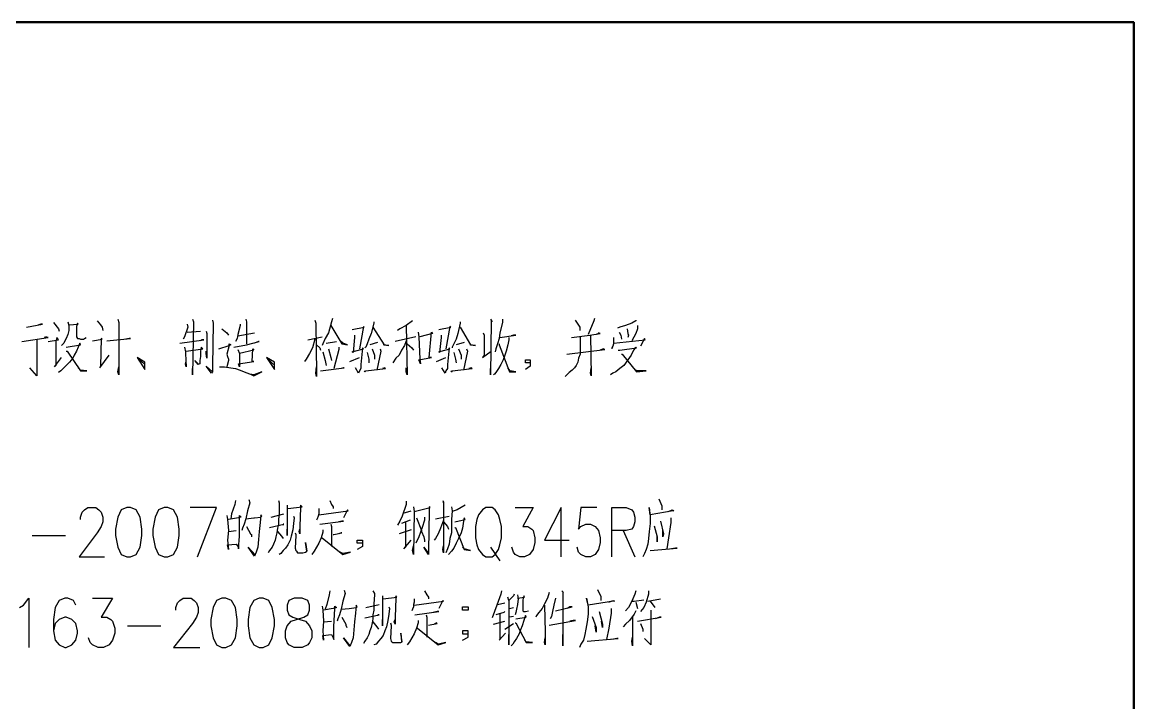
# Model space of a CAD drawing. Header units: millimetres. Extents: x -830 to 4759, y -3917 to 4295.
# Drawn here: x 3847 to 4759, y 3737 to 4295 of the extents above; entities that cross this region are included whole.
import ezdxf

# ---------------------------------------------------------------- set-up
doc = ezdxf.new("R2010")
doc.units = ezdxf.units.MM
doc.layers.add('1', color=7, linetype='Continuous')

msp = doc.modelspace()

# ---------------------------------------------------------------- linework, layer by layer
at = {"layer": '1', "color": 0, "lineweight": 50}
msp.add_lwpolyline([(-829.97, -3912.18), (-829.97, 4295.37), (4758.8, 4295.37), (4758.8, -3912.18), (-829.97, -3912.18)], dxfattribs=at)
at = {"layer": '1', "color": 0, "lineweight": 25}
for points in [[(3872.63, 4049.07), (3876.54, 4043.85), (3877.19, 4041.9)], [(3884.36, 4049.72), (3885.01, 4046.46), (3885.01, 4042.55), (3884.36, 4039.29), (3883.05, 4036.04), (3881.75, 4034.08), (3881.1, 4032.13), (3879.14, 4030.17)], [(3908.47, 4050.37), (3911.07, 4047.11), (3912.37, 4045.16), (3913.03, 4042.55)], [(3925.41, 4051.67), (3926.06, 4049.07), (3926.06, 4006.06), (3925.41, 4008.67), (3926.06, 4012.58)], [(3986.66, 4051.67), (3987.31, 4049.72), (3986.66, 4006.06), (3986.66, 4008.67), (3986.66, 4011.27)], [(4002.95, 4051.02), (4003.6, 4048.42), (4002.95, 4013.23), (4002.95, 4011.27), (4002.95, 4009.32), (4002.95, 4008.67), (4002.3, 4007.37), (3997.73, 4013.23), (4002.95, 4008.67)], [(4030.31, 4051.67), (4030.97, 4049.72), (4030.97, 4038.64), (4030.97, 4031.47)], [(4087, 4051.02), (4087.66, 4048.42), (4087.66, 4047.11), (4088.31, 4008.02), (4088.31, 4004.76), (4087.66, 4007.37), (4088.31, 4012.58)], [(4101.34, 4052.33), (4100.69, 4049.72), (4098.08, 4040.6), (4095.47, 4036.04), (4093.52, 4031.47), (4092.87, 4030.17)], [(4135.22, 4049.72), (4135.22, 4048.42), (4133.27, 4039.95), (4131.31, 4035.38), (4130.01, 4031.47), (4128.71, 4028.87), (4128.05, 4028.22)], [(4167.15, 4050.37), (4161.94, 4046.46), (4156.72, 4043.85), (4154.77, 4042.55)], [(4206.25, 4049.72), (4206.25, 4048.42), (4204.29, 4039.95), (4202.99, 4035.38), (4201.03, 4031.47), (4199.73, 4028.87), (4199.73, 4028.22)], [(4231.01, 4051.67), (4232.31, 4049.72), (4231.66, 4050.37), (4231.01, 4006.06), (4231.01, 4008.67), (4231.01, 4011.27)], [(4240.78, 4051.67), (4240.78, 4049.07), (4238.83, 4040.6), (4238.17, 4036.04), (4236.87, 4031.47), (4235.57, 4027.56), (4234.92, 4024.96)], [(4304.64, 4042.55), (4304.64, 4045.16), (4300.73, 4051.02)], [(4316.37, 4052.33), (4315.72, 4050.37), (4311.15, 4039.29)], [(4350.25, 4051.02), (4350.25, 4050.37), (4346.99, 4048.42), (4341.78, 4046.46), (4337.22, 4045.16), (4335.26, 4044.51)], [(3850.47, 4045.16), (3863.5, 4047.76), (3862.2, 4047.76), (3860.25, 4047.11)], [(3885.01, 4047.11), (3892.83, 4047.76), (3892.18, 4048.42), (3891.52, 4045.81), (3891.52, 4043.2), (3891.52, 4041.25), (3891.52, 4038.64), (3891.52, 4037.34), (3892.18, 4036.04), (3893.48, 4036.04), (3894.78, 4035.38), (3897.39, 4035.38), (3898.04, 4036.04), (3899.34, 4036.69)], [(3982.1, 4047.76), (3982.75, 4045.16), (3980.14, 4037.34), (3978.84, 4035.38)], [(3982.1, 4041.25), (3993.17, 4041.9)], [(3997.73, 4041.9), (3998.39, 4039.95), (3998.39, 4019.75), (3997.73, 4023.66), (3997.73, 4025.61)], [(4010.77, 4043.85), (4014.68, 4040.6), (4015.98, 4038.64)], [(4025.75, 4047.76), (4025.75, 4046.46), (4023.8, 4039.29), (4023.15, 4036.04), (4021.84, 4033.43)], [(4023.8, 4037.99), (4037.48, 4040.6)], [(4100.04, 4046.46), (4109.16, 4031.47), (4113.72, 4030.82), (4109.81, 4032.13), (4107.85, 4034.08)], [(4117.63, 4043.2), (4127.4, 4045.16), (4126.75, 4045.81), (4123.49, 4027.56)], [(4134.57, 4045.16), (4143.69, 4030.82), (4147.6, 4030.17), (4143.04, 4030.82)], [(4161.94, 4046.46), (4162.59, 4006.06), (4161.94, 4008.67), (4161.94, 4011.93)], [(4171.71, 4041.25), (4172.36, 4037.34), (4173.01, 4019.09), (4173.67, 4015.18), (4172.36, 4018.44), (4182.79, 4020.4), (4180.83, 4020.4), (4182.79, 4041.25), (4183.44, 4039.95), (4173.01, 4037.34)], [(4188.65, 4043.2), (4198.43, 4045.16), (4197.78, 4045.81), (4194.52, 4027.56)], [(4206.25, 4045.16), (4214.72, 4030.82), (4218.63, 4030.17), (4214.07, 4030.82)], [(4225.14, 4040.6), (4225.79, 4038.64), (4225.79, 4022.35), (4224.49, 4020.4), (4231.66, 4025.61)], [(4297.47, 4036.69), (4312.46, 4038.64), (4320.93, 4039.95), (4319.62, 4040.6), (4319.62, 4039.95), (4317.67, 4039.29)], [(4336.57, 4041.25), (4337.87, 4038.64), (4338.52, 4035.38)], [(4343.08, 4043.85), (4343.73, 4039.95), (4344.39, 4038.64), (4343.73, 4036.69)], [(4351.55, 4046.46), (4351.55, 4043.85), (4350.25, 4039.95), (4346.99, 4034.08)], [(3846.56, 4033.43), (3868.07, 4036.69), (3866.11, 4036.69), (3866.76, 4037.34), (3864.81, 4036.69)], [(3858.94, 4034.73), (3858.94, 4020.4), (3858.94, 4007.37), (3858.94, 4005.41), (3853.08, 4011.93)], [(3868.07, 4033.43), (3876.54, 4034.73), (3875.23, 4036.69), (3874.58, 4033.43), (3874.58, 4013.88), (3873.28, 4012.58), (3879.14, 4020.4)], [(3883.05, 4028.87), (3894.78, 4030.82), (3894.13, 4032.13), (3892.83, 4028.87), (3891.52, 4025.61), (3889.57, 4022.35), (3888.27, 4019.75), (3885.66, 4016.49), (3883.05, 4013.88), (3880.45, 4011.27), (3878.49, 4009.32), (3876.54, 4008.02)], [(3904.56, 4034.08), (3912.37, 4035.38), (3911.72, 4036.04), (3911.07, 4013.23), (3910.42, 4011.93), (3918.24, 4022.35)], [(3916.28, 4034.08), (3935.83, 4036.04), (3934.53, 4036.04), (3931.92, 4035.38)], [(3976.23, 4032.13), (3995.78, 4034.73), (3994.48, 4034.73), (3993.17, 4034.08)], [(4008.16, 4027.56), (4016.63, 4030.17), (4016.63, 4031.47), (4017.93, 4030.82), (4016.63, 4030.17), (4014.68, 4023), (4015.33, 4021.05), (4015.98, 4019.09), (4015.98, 4017.79), (4014.68, 4012.58)], [(4020.54, 4028.87), (4030.97, 4030.82), (4041.39, 4033.43), (4040.74, 4033.43), (4037.48, 4032.13)], [(4087, 4035.38), (4085.05, 4028.22), (4082.44, 4023.66), (4079.84, 4019.09), (4078.53, 4017.14)], [(4081.14, 4034.73), (4092.87, 4037.34)], [(4088.31, 4030.82), (4090.91, 4028.22), (4091.56, 4026.26)], [(4096.13, 4032.13), (4104.6, 4033.43)], [(4119.58, 4038.64), (4119.58, 4037.99), (4119.58, 4036.69), (4118.28, 4024.31), (4117.63, 4024.96), (4119.58, 4025.61), (4126.75, 4027.56), (4126.1, 4028.22), (4124.8, 4014.53), (4124.8, 4011.27), (4123.49, 4009.32), (4122.84, 4007.37), (4120.24, 4011.93)], [(4138.48, 4032.78), (4131.96, 4030.82)], [(4161.94, 4034.08), (4160.63, 4030.17), (4158.03, 4026.26), (4156.07, 4022.35), (4153.47, 4019.75), (4150.86, 4015.84)], [(4169.76, 4037.34), (4152.82, 4033.43)], [(4162.59, 4031.47), (4166.5, 4028.22), (4167.8, 4026.26)], [(4190.61, 4038.64), (4190.61, 4037.99), (4190.61, 4036.69), (4189.3, 4024.31), (4188.65, 4024.96), (4190.61, 4025.61), (4197.78, 4027.56), (4197.12, 4028.22), (4195.82, 4014.53), (4195.82, 4011.27), (4194.52, 4009.32), (4193.87, 4007.37), (4191.26, 4011.93)], [(4209.5, 4032.78), (4202.99, 4030.82)], [(4245.99, 4036.69), (4245.99, 4034.73), (4245.34, 4030.82), (4244.04, 4025.61), (4242.74, 4022.35), (4241.43, 4018.44), (4239.48, 4014.53), (4237.52, 4011.27), (4235.57, 4008.02), (4234.27, 4006.71), (4233.61, 4006.06)], [(4238.17, 4031.47), (4238.17, 4030.82), (4246.65, 4008.67), (4251.86, 4008.67), (4247.3, 4009.32), (4245.34, 4011.93)], [(4238.83, 4036.69), (4251.86, 4038.64), (4249.9, 4038.64), (4247.95, 4037.99)], [(4304.64, 4037.34), (4304.64, 4034.08), (4304.64, 4027.56), (4304.64, 4023), (4303.33, 4019.75), (4302.68, 4016.49), (4301.38, 4013.88), (4300.08, 4011.93), (4298.12, 4009.97), (4295.52, 4008.02), (4294.21, 4006.71), (4292.26, 4004.76)], [(4313.11, 4038.64), (4313.76, 4005.41), (4313.11, 4007.37), (4313.76, 4011.93)], [(4332.01, 4036.69), (4332.01, 4033.43), (4332.01, 4031.47), (4331.35, 4029.52), (4330.7, 4028.22), (4330.7, 4027.56)], [(4332.01, 4032.13), (4358.07, 4034.73), (4357.42, 4036.04), (4354.16, 4029.52)], [(3883.05, 4025.61), (3883.7, 4025.61), (3894.78, 4009.32), (3899.99, 4009.32), (3894.78, 4009.97), (3892.83, 4011.93)], [(3980.14, 4028.87), (3980.79, 4024.96), (3980.79, 4023.66), (3981.44, 4012.58), (3980.79, 4015.18), (3981.44, 4017.14)], [(3981.44, 4025.61), (3995.13, 4027.56), (3993.82, 4028.87), (3993.17, 4025.61), (3993.17, 4021.05), (3992.52, 4017.79), (3992.52, 4015.18), (3991.22, 4014.53), (3988.61, 4017.79), (3991.87, 4014.53)], [(4023.8, 4026.91), (4025.1, 4023.66), (4025.1, 4015.84), (4025.1, 4012.58), (4024.45, 4015.18), (4036.83, 4017.14), (4035.53, 4017.14), (4036.18, 4027.56), (4036.83, 4026.26), (4025.1, 4023.66)], [(4093.52, 4024.96), (4095.47, 4017.79), (4096.13, 4013.88)], [(4098.08, 4027.56), (4100.04, 4020.4), (4100.69, 4017.79)], [(4106.55, 4028.87), (4106.55, 4026.91), (4102.64, 4011.27)], [(4130.01, 4024.31), (4131.31, 4019.09), (4131.31, 4015.84)], [(4133.92, 4027.56), (4135.87, 4022.35), (4135.87, 4019.09)], [(4140.43, 4027.56), (4141.09, 4025.61), (4137.83, 4009.97)], [(4201.03, 4024.31), (4202.34, 4019.09), (4202.99, 4015.84)], [(4204.94, 4027.56), (4206.9, 4022.35), (4206.9, 4019.09)], [(4211.46, 4027.56), (4212.11, 4025.61), (4208.85, 4009.97)], [(4293.56, 4023), (4324.84, 4026.91), (4323.53, 4027.56), (4320.93, 4026.26)], [(4335.91, 4026.26), (4337.22, 4026.26), (4350.9, 4028.22), (4350.25, 4028.87), (4348.3, 4026.26), (4346.34, 4022.35), (4343.73, 4018.44), (4340.48, 4013.88), (4337.22, 4011.27), (4333.96, 4008.67), (4331.35, 4007.37), (4329.4, 4006.06)], [(4338.52, 4023), (4339.17, 4023), (4350.9, 4008.67), (4358.72, 4009.32), (4351.55, 4009.32), (4350.25, 4009.97)], [(3947.56, 4014.53), (3941.05, 4020.4), (3947.56, 4010.62), (3947.56, 4016.49), (3941.05, 4020.4)], [(4008.81, 4012.58), (4010.77, 4012.58), (4012.72, 4012.58), (4017.93, 4011.93), (4021.84, 4011.27), (4025.75, 4009.97), (4030.31, 4008.02), (4034.22, 4006.71), (4036.83, 4005.41), (4043.35, 4008.67), (4036.83, 4006.06), (4033.57, 4006.71)], [(4053.12, 4014.53), (4047.26, 4020.4), (4053.77, 4010.62), (4053.77, 4016.49), (4047.26, 4020.4)], [(4115.67, 4017.14), (4123.49, 4020.4)], [(4186.7, 4017.14), (4194.52, 4020.4)], [(4263.59, 4015.84), (4259.68, 4015.84), (4259.68, 4018.44), (4263.59, 4018.44), (4263.59, 4013.23), (4259.68, 4010.62)], [(4091.56, 4009.32), (4111.11, 4011.93), (4110.46, 4011.93), (4108.51, 4011.27)], [(4127.4, 4009.32), (4128.05, 4008.67), (4128.71, 4009.32), (4145, 4011.27), (4144.34, 4011.93), (4142.39, 4011.27)], [(4198.43, 4009.32), (4199.73, 4008.67), (4199.73, 4009.32), (4216.02, 4011.27), (4215.37, 4011.93), (4213.41, 4011.27)], [(4021.84, 3903.11), (4021.19, 3899.85), (4018.59, 3892.03), (4017.93, 3888.12)], [(4032.92, 3903.76), (4033.57, 3901.15), (4031.62, 3894.64), (4030.31, 3888.12), (4029.01, 3883.56), (4027.71, 3880.3), (4027.06, 3878.35)], [(4057.03, 3903.11), (4057.68, 3901.15), (4057.68, 3899.85), (4057.68, 3892.68), (4057.03, 3887.47), (4057.03, 3883.56), (4056.38, 3880.3), (4055.73, 3876.39), (4055.08, 3873.14), (4054.42, 3870.53), (4053.12, 3867.27), (4051.82, 3864.66), (4049.86, 3862.06), (4048.56, 3860.1)], [(4099.38, 3903.11), (4100.69, 3899.85), (4101.99, 3897.9), (4101.99, 3896.59)], [(4191.91, 3903.11), (4192.56, 3901.15), (4192.56, 3901.81), (4192.56, 3860.1), (4191.91, 3862.71), (4192.56, 3865.97)], [(4369.15, 3904.41), (4371.75, 3898.55), (4371.75, 3895.29)], [(3894.78, 3887.47), (3894.78, 3889.43), (3896.08, 3893.34), (3898.04, 3895.29), (3900.65, 3897.24), (3907.16, 3897.24), (3909.77, 3895.29), (3911.72, 3893.34), (3913.03, 3889.43), (3913.03, 3885.52), (3911.72, 3881.61), (3908.47, 3876.39), (3893.48, 3856.85), (3914.33, 3856.85)], [(3932.57, 3897.24), (3928.01, 3895.29), (3925.41, 3889.43), (3923.45, 3879.65), (3923.45, 3874.44), (3925.41, 3864.66), (3928.01, 3858.8), (3932.57, 3856.85), (3935.83, 3856.85), (3940.39, 3858.8), (3943.65, 3864.66), (3944.95, 3874.44), (3944.95, 3879.65), (3943.65, 3889.43), (3940.39, 3895.29), (3935.83, 3897.24), (3932.57, 3897.24)], [(3963.2, 3897.24), (3958.64, 3895.29), (3956.03, 3889.43), (3954.08, 3879.65), (3954.08, 3874.44), (3956.03, 3864.66), (3958.64, 3858.8), (3963.2, 3856.85), (3966.46, 3856.85), (3971.02, 3858.8), (3974.28, 3864.66), (3975.58, 3874.44), (3975.58, 3879.65), (3974.28, 3889.43), (3971.02, 3895.29), (3966.46, 3897.24), (3963.2, 3897.24)], [(3990.57, 3856.85), (4006.21, 3897.24), (3984.7, 3897.24)], [(4064.2, 3899.2), (4064.2, 3896.59), (4064.2, 3878.35), (4064.2, 3874.44), (4064.2, 3875.74), (4064.2, 3879.65)], [(4064.85, 3896.59), (4076.58, 3897.9), (4075.27, 3899.2), (4075.27, 3897.24), (4074.62, 3881.61), (4074.62, 3875.74), (4073.97, 3877.7), (4074.62, 3879.65)], [(4090.26, 3896.59), (4090.26, 3893.99), (4090.26, 3892.03), (4089.61, 3890.08), (4088.96, 3888.12), (4088.31, 3886.82)], [(4090.26, 3891.38), (4114.37, 3894.64), (4113.72, 3895.29), (4110.46, 3888.77)], [(4161.94, 3902.46), (4161.94, 3899.85), (4158.68, 3890.08), (4156.72, 3886.17), (4154.77, 3882.91)], [(4159.33, 3892.68), (4165.85, 3894.64)], [(4167.8, 3897.9), (4168.45, 3893.99), (4167.8, 3858.8), (4167.15, 3862.06), (4167.8, 3865.97)], [(4168.45, 3893.99), (4181.49, 3897.24), (4180.83, 3897.9), (4180.83, 3894.64), (4180.18, 3862.06), (4180.18, 3860.1), (4180.18, 3858.8), (4176.27, 3864.66), (4180.18, 3859.45)], [(4199.08, 3897.9), (4199.73, 3894.64), (4199.08, 3887.47), (4199.08, 3881.61), (4199.08, 3876.39), (4197.78, 3871.83), (4197.12, 3867.27), (4195.82, 3863.36), (4194.52, 3860.1)], [(4210.16, 3899.2), (4203.64, 3895.29), (4199.73, 3893.99)], [(4227.1, 3897.24), (4224.49, 3895.29), (4221.23, 3891.38), (4219.93, 3887.47), (4218.63, 3881.61), (4218.63, 3872.48), (4219.93, 3866.62), (4221.23, 3862.71), (4224.49, 3858.8), (4227.1, 3856.85), (4232.31, 3856.85), (4234.92, 3858.8), (4237.52, 3862.71), (4238.83, 3866.62), (4240.13, 3872.48), (4240.13, 3881.61), (4238.83, 3887.47), (4237.52, 3891.38), (4234.92, 3895.29), (4232.31, 3897.24), (4227.1, 3897.24)], [(4251.21, 3897.24), (4266.19, 3897.24), (4257.72, 3881.61), (4261.63, 3881.61), (4264.89, 3879.65), (4266.19, 3878.35), (4267.5, 3872.48), (4267.5, 3868.57), (4266.19, 3862.71), (4262.94, 3858.8), (4259.03, 3856.85), (4255.12, 3856.85), (4251.21, 3858.8), (4249.9, 3860.76), (4248.6, 3864.66)], [(4289, 3856.85), (4289, 3897.24), (4275.32, 3870.53), (4295.52, 3870.53)], [(4318.32, 3897.24), (4305.29, 3897.24), (4303.33, 3879.65), (4305.29, 3881.61), (4309.2, 3883.56), (4313.11, 3883.56), (4317.02, 3881.61), (4319.62, 3878.35), (4320.93, 3872.48), (4320.93, 3868.57), (4319.62, 3862.71), (4317.02, 3858.8), (4313.11, 3856.85), (4309.2, 3856.85), (4305.29, 3858.8), (4303.33, 3860.76), (4302.03, 3864.66)], [(4330.7, 3856.85), (4330.7, 3897.24), (4342.43, 3897.24), (4346.99, 3895.29), (4348.3, 3893.34), (4349.6, 3889.43), (4349.6, 3885.52), (4348.3, 3881.61), (4346.99, 3879.65), (4342.43, 3878.35), (4330.7, 3878.35)], [(4376.97, 3893.99), (4380.22, 3895.29), (4381.53, 3894.64), (4380.88, 3894.64), (4361.98, 3891.38), (4361.33, 3897.24), (4361.98, 3890.08), (4361.98, 3884.21), (4361.33, 3877.7), (4360.68, 3871.83), (4360.02, 3867.27), (4358.72, 3862.71), (4357.42, 3859.45), (4356.11, 3856.85)], [(4014.68, 3890.73), (4015.33, 3887.47), (4015.98, 3878.35), (4015.33, 3870.53), (4015.98, 3862.71), (4015.33, 3866.62), (4022.5, 3867.27), (4024.45, 3864.66), (4024.45, 3863.36), (4025.1, 3873.79), (4025.1, 3888.77), (4025.1, 3890.73), (4026.4, 3889.43), (4024.45, 3888.77), (4015.98, 3887.47)], [(4030.31, 3888.12), (4036.83, 3888.77), (4037.48, 3888.77), (4042.69, 3889.43), (4043.35, 3890.08), (4042.69, 3891.38), (4042.04, 3884.86), (4041.39, 3877.7), (4040.74, 3871.18), (4040.09, 3864.66), (4038.79, 3860.76), (4037.48, 3857.5), (4032.27, 3864.66), (4038.13, 3858.15)], [(4051.17, 3889.43), (4061.59, 3892.03)], [(4069.41, 3890.08), (4070.06, 3888.77), (4069.41, 3884.21), (4068.76, 3879), (4067.46, 3873.79), (4066.8, 3870.53), (4064.85, 3866.62), (4062.89, 3864.01), (4060.94, 3862.06), (4058.98, 3859.45), (4057.68, 3858.8)], [(4090.91, 3883.56), (4110.46, 3886.17), (4109.16, 3886.17), (4106.55, 3885.52)], [(4165.2, 3886.82), (4158.03, 3884.21)], [(4161.29, 3885.52), (4161.29, 3864.66), (4159.98, 3863.36), (4165.85, 3870.53)], [(4176.92, 3889.43), (4176.92, 3886.82), (4174.97, 3880.95), (4172.36, 3873.14), (4169.76, 3867.92)], [(4170.41, 3888.77), (4174.32, 3878.35), (4174.32, 3877.7), (4176.27, 3873.14), (4176.92, 3870.53), (4176.92, 3869.23)], [(4192.56, 3886.82), (4189.96, 3880.3), (4188, 3875.74), (4186.05, 3871.83), (4184.74, 3870.53)], [(4186.05, 3888.12), (4197.12, 3890.08)], [(4192.56, 3885.52), (4195.82, 3881.61), (4196.47, 3879.65)], [(4201.69, 3885.52), (4210.16, 3887.47), (4209.5, 3888.77), (4208.85, 3886.17), (4208.2, 3880.3), (4206.9, 3876.39), (4204.94, 3871.83), (4202.99, 3867.92), (4201.03, 3864.01), (4199.08, 3861.41), (4196.47, 3858.8)], [(4370.45, 3886.17), (4373.06, 3875.74), (4372.4, 3873.14), (4372.4, 3878.35)], [(4378.92, 3888.77), (4378.92, 3884.86), (4376.97, 3872.48), (4375.66, 3863.36)], [(4015.98, 3877.7), (4022.5, 3878.35)], [(4030.97, 3881.61), (4034.22, 3875.74), (4034.88, 3875.09), (4034.88, 3873.14)], [(4049.86, 3880.95), (4061.59, 3883.56), (4060.94, 3883.56), (4060.94, 3882.91)], [(4056.38, 3877.7), (4059.64, 3873.79), (4060.94, 3871.83)], [(4070.71, 3876.39), (4071.37, 3875.09), (4071.37, 3874.44), (4070.71, 3864.01), (4071.37, 3862.06), (4072.02, 3861.41), (4072.67, 3860.1), (4073.97, 3860.1), (4077.23, 3860.1), (4079.18, 3860.76), (4080.49, 3861.41), (4079.18, 3868.57), (4080.49, 3861.41)], [(4093.52, 3879), (4093.52, 3877.05), (4092.22, 3872.48), (4090.26, 3867.92), (4088.31, 3864.66), (4086.35, 3861.41), (4084.4, 3858.8)], [(4100.04, 3883.56), (4100.69, 3881.61), (4100.69, 3865.32)], [(4101.99, 3875.09), (4102.64, 3875.09), (4109.16, 3876.39), (4108.51, 3876.39), (4106.55, 3875.74)], [(4165.85, 3879), (4156.07, 3875.74)], [(4201.69, 3880.95), (4202.34, 3880.95), (4209.5, 3862.71), (4214.72, 3862.06), (4209.5, 3863.36), (4208.2, 3864.66)], [(4339.82, 3878.35), (4349.6, 3856.85)], [(4365.24, 3882.26), (4367.84, 3873.14), (4367.84, 3869.23), (4367.84, 3874.44)], [(3855.03, 3874.44), (3882.4, 3874.44)], [(4092.87, 3872.48), (4109.81, 3858.8), (4116.33, 3860.76), (4109.81, 3859.45), (4107.85, 3860.76)], [(4126.1, 3867.92), (4121.54, 3867.92), (4121.54, 3870.53), (4126.1, 3870.53), (4126.1, 3865.32), (4121.54, 3862.71)], [(4231.01, 3864.66), (4238.83, 3853.59)], [(4361.98, 3862.06), (4384.13, 3864.01), (4382.83, 3864.01), (4379.57, 3863.36)], [(4318.97, 3830.13), (4321.58, 3824.27), (4321.58, 3821.01)], [(3844.61, 3815.14), (3847.87, 3817.1), (3852.43, 3822.96), (3852.43, 3782.56)], [(3890.87, 3817.1), (3888.92, 3821.01), (3884.36, 3822.96), (3881.75, 3822.96), (3877.19, 3821.01), (3873.93, 3815.14), (3872.63, 3805.37), (3872.63, 3796.25), (3873.93, 3788.43), (3877.19, 3784.52), (3881.75, 3782.56), (3883.05, 3782.56), (3887.61, 3784.52), (3890.87, 3788.43), (3892.18, 3794.29), (3892.18, 3796.25), (3890.87, 3802.11), (3887.61, 3805.37), (3883.05, 3807.32), (3881.75, 3807.32), (3877.19, 3805.37), (3873.93, 3802.11), (3872.63, 3796.25)], [(3904.56, 3822.96), (3920.85, 3822.96), (3911.72, 3807.32), (3916.28, 3807.32), (3919.54, 3805.37), (3920.85, 3804.07), (3922.8, 3798.2), (3922.8, 3794.29), (3920.85, 3788.43), (3918.24, 3784.52), (3913.68, 3782.56), (3909.12, 3782.56), (3904.56, 3784.52), (3902.6, 3786.47), (3901.3, 3790.38)], [(3972.97, 3813.19), (3972.97, 3815.14), (3974.28, 3819.05), (3976.23, 3821.01), (3978.84, 3822.96), (3985.35, 3822.96), (3987.96, 3821.01), (3989.92, 3819.05), (3991.22, 3815.14), (3991.22, 3811.23), (3989.92, 3807.32), (3986.66, 3802.11), (3971.02, 3782.56), (3992.52, 3782.56)], [(4010.77, 3822.96), (4006.21, 3821.01), (4003.6, 3815.14), (4001.64, 3805.37), (4001.64, 3800.16), (4003.6, 3790.38), (4006.21, 3784.52), (4010.77, 3782.56), (4014.02, 3782.56), (4018.59, 3784.52), (4021.84, 3790.38), (4023.15, 3800.16), (4023.15, 3805.37), (4021.84, 3815.14), (4018.59, 3821.01), (4014.02, 3822.96), (4010.77, 3822.96)], [(4041.39, 3822.96), (4036.83, 3821.01), (4033.57, 3815.14), (4032.27, 3805.37), (4032.27, 3800.16), (4033.57, 3790.38), (4036.83, 3784.52), (4041.39, 3782.56), (4044.65, 3782.56), (4049.21, 3784.52), (4051.82, 3790.38), (4053.77, 3800.16), (4053.77, 3805.37), (4051.82, 3815.14), (4049.21, 3821.01), (4044.65, 3822.96), (4041.39, 3822.96)], [(4070.06, 3822.96), (4065.5, 3821.01), (4064.2, 3817.1), (4064.2, 3813.19), (4065.5, 3809.28), (4068.76, 3807.32), (4074.62, 3805.37), (4079.18, 3804.07), (4082.44, 3800.16), (4084.4, 3796.25), (4084.4, 3790.38), (4082.44, 3786.47), (4081.14, 3784.52), (4076.58, 3782.56), (4070.06, 3782.56), (4065.5, 3784.52), (4064.2, 3786.47), (4062.89, 3790.38), (4062.89, 3796.25), (4064.2, 3800.16), (4067.46, 3804.07), (4072.02, 3805.37), (4077.88, 3807.32), (4081.14, 3809.28), (4082.44, 3813.19), (4082.44, 3817.1), (4081.14, 3821.01), (4076.58, 3822.96), (4070.06, 3822.96)], [(4099.38, 3828.83), (4098.73, 3825.57), (4096.78, 3817.75), (4095.47, 3813.84)], [(4111.11, 3829.48), (4111.76, 3826.87), (4109.81, 3820.36), (4108.51, 3813.84), (4107.2, 3809.28), (4105.9, 3806.02), (4105.25, 3804.07)], [(4134.57, 3828.83), (4135.87, 3826.87), (4135.87, 3825.57), (4135.22, 3818.4), (4135.22, 3813.19), (4134.57, 3809.28), (4134.57, 3806.02), (4133.92, 3802.76), (4133.27, 3798.85), (4131.96, 3796.25), (4131.31, 3792.99), (4130.01, 3790.38), (4128.05, 3787.78), (4126.75, 3785.82)], [(4142.39, 3824.92), (4142.39, 3822.31), (4142.39, 3804.07), (4142.39, 3800.16), (4142.39, 3801.46), (4142.39, 3805.37)], [(4143.04, 3822.31), (4154.12, 3823.61), (4153.47, 3824.92), (4153.47, 3822.96), (4152.82, 3807.32), (4152.82, 3801.46), (4152.16, 3803.41), (4152.82, 3805.37)], [(4168.45, 3822.31), (4168.45, 3819.7), (4167.8, 3817.75), (4167.8, 3815.79), (4167.15, 3813.84), (4166.5, 3812.54)], [(4168.45, 3817.1), (4192.56, 3820.36), (4191.91, 3821.01), (4188.65, 3814.49)], [(4176.92, 3828.83), (4178.88, 3825.57), (4180.18, 3823.61), (4180.18, 3822.31)], [(4240.13, 3828.83), (4239.48, 3826.22), (4236.22, 3817.1), (4234.27, 3811.89), (4232.31, 3806.67)], [(4250.56, 3826.22), (4249.9, 3824.92), (4245.99, 3821.01), (4245.34, 3823.61)], [(4245.99, 3821.01), (4245.99, 3784.52), (4245.99, 3788.43), (4245.99, 3792.99)], [(4253.16, 3825.57), (4253.81, 3822.31), (4253.16, 3817.75), (4252.51, 3813.84), (4251.86, 3811.23), (4251.21, 3809.28)], [(4253.16, 3822.96), (4259.03, 3823.61), (4258.37, 3824.92), (4257.72, 3821.66), (4257.72, 3814.49), (4257.72, 3812.54), (4258.37, 3811.89), (4259.68, 3811.89), (4262.28, 3812.54)], [(4279.23, 3827.52), (4277.92, 3822.96), (4275.32, 3818.4), (4273.36, 3814.49), (4270.75, 3811.23), (4268.8, 3808.63), (4268.15, 3807.32)], [(4284.44, 3822.96), (4283.14, 3817.1), (4281.83, 3811.89), (4281.18, 3807.98), (4279.88, 3806.02)], [(4289.65, 3828.83), (4290.95, 3827.52), (4290.3, 3828.18), (4290.3, 3783.87), (4290.3, 3787.12), (4290.3, 3792.99)], [(4328.1, 3819.7), (4331.35, 3821.01), (4332.66, 3820.36), (4332.01, 3820.36), (4311.15, 3817.1), (4309.85, 3822.96), (4311.15, 3815.79), (4311.15, 3809.93), (4310.5, 3803.41), (4309.2, 3797.55), (4308.55, 3792.99), (4307.24, 3788.43), (4305.29, 3785.17), (4303.99, 3782.56)], [(4350.25, 3828.83), (4349.6, 3826.22), (4346.99, 3820.36), (4344.39, 3815.14), (4341.78, 3812.54)], [(4347.64, 3820.36), (4348.95, 3820.36), (4356.77, 3821.66)], [(4360.68, 3828.83), (4360.68, 3826.22), (4358.72, 3819.7), (4356.77, 3815.14), (4354.16, 3811.89)], [(4360.02, 3820.36), (4370.45, 3822.31)], [(4092.87, 3816.45), (4093.52, 3813.19), (4094.17, 3804.07), (4093.52, 3796.25), (4094.17, 3788.43), (4093.52, 3792.34), (4100.69, 3792.99), (4101.99, 3790.38), (4102.64, 3789.08), (4102.64, 3799.5), (4103.29, 3814.49), (4103.29, 3816.45), (4104.6, 3815.14), (4101.99, 3814.49), (4094.17, 3813.19)], [(4108.51, 3813.84), (4115.02, 3814.49), (4120.89, 3815.14), (4121.54, 3815.79), (4120.89, 3817.1), (4120.24, 3810.58), (4119.58, 3803.41), (4118.93, 3796.9), (4118.28, 3790.38), (4116.98, 3786.47), (4115.67, 3783.21), (4110.46, 3790.38), (4115.67, 3783.87)], [(4128.71, 3815.14), (4139.78, 3817.75)], [(4147.6, 3815.79), (4148.25, 3814.49), (4147.6, 3809.93), (4146.95, 3804.72), (4145.65, 3799.5), (4144.34, 3796.25), (4143.04, 3792.34), (4141.09, 3789.73), (4139.13, 3787.78), (4137.18, 3785.17), (4135.22, 3784.52)], [(4169.11, 3809.28), (4188.65, 3811.89), (4187.35, 3811.89), (4184.09, 3811.23)], [(4212.76, 3815.79), (4212.76, 3813.19), (4208.2, 3813.19), (4208.2, 3815.79), (4212.76, 3815.79)], [(4242.74, 3811.89), (4242.08, 3811.23), (4235.57, 3809.28)], [(4236.87, 3817.75), (4242.74, 3819.05)], [(4246.65, 3814.49), (4249.9, 3815.14)], [(4275.32, 3817.1), (4275.97, 3794.94), (4275.97, 3788.43), (4275.97, 3784.52), (4275.32, 3786.47), (4275.97, 3790.38)], [(4284.44, 3812.54), (4298.12, 3815.79), (4296.17, 3815.79), (4294.21, 3814.49)], [(4320.28, 3811.89), (4322.88, 3801.46), (4322.88, 3798.85), (4322.23, 3804.07)], [(4330.05, 3814.49), (4330.05, 3810.58), (4328.1, 3798.2), (4326.14, 3789.08)], [(4350.25, 3812.54), (4348.95, 3809.93), (4345.04, 3804.72), (4341.78, 3801.46), (4339.82, 3799.5)], [(4350.25, 3819.7), (4351.55, 3814.49)], [(4362.63, 3813.19), (4362.63, 3794.29), (4362.63, 3787.78), (4362.63, 3785.17), (4362.63, 3784.52), (4357.42, 3789.73), (4362.63, 3784.52)], [(4361.98, 3820.36), (4365.89, 3815.14)], [(4094.17, 3803.41), (4100.69, 3804.07)], [(4109.16, 3807.32), (4112.42, 3801.46), (4112.42, 3800.81), (4113.07, 3798.85)], [(4128.05, 3806.67), (4139.78, 3809.28), (4139.13, 3809.28), (4138.48, 3808.63)], [(4134.57, 3803.41), (4137.83, 3799.5), (4139.13, 3797.55)], [(4148.91, 3802.76), (4149.56, 3800.81), (4149.56, 3800.16), (4148.91, 3789.73), (4149.56, 3787.78), (4150.21, 3787.12), (4150.86, 3786.47), (4151.51, 3786.47), (4155.42, 3786.47), (4157.38, 3786.47), (4158.68, 3787.12), (4157.38, 3794.29), (4158.03, 3787.12)], [(4171.71, 3804.72), (4171.71, 3802.76), (4170.41, 3798.2), (4168.45, 3793.64), (4166.5, 3790.38), (4164.54, 3787.12), (4162.59, 3784.52)], [(4178.23, 3809.28), (4178.88, 3807.32), (4178.88, 3791.03)], [(4180.18, 3800.81), (4187.35, 3802.11), (4186.7, 3802.76), (4184.74, 3801.46)], [(4233.61, 3801.46), (4242.74, 3804.07)], [(4238.83, 3809.93), (4238.83, 3789.08), (4238.17, 3788.43), (4243.39, 3794.29)], [(4249.9, 3807.98), (4246.65, 3807.32)], [(4251.86, 3806.02), (4260.33, 3807.32), (4259.68, 3808.63), (4258.37, 3804.72), (4257.07, 3800.16), (4255.77, 3796.9), (4254.46, 3793.64), (4252.51, 3789.73), (4250.56, 3787.12), (4249.25, 3785.17), (4247.95, 3783.87)], [(4251.21, 3802.76), (4251.86, 3802.76), (4260.33, 3786.47), (4265.54, 3786.47), (4260.33, 3787.12), (4259.03, 3788.43)], [(4279.23, 3800.81), (4300.73, 3804.72), (4298.77, 3804.72), (4296.17, 3804.07)], [(4314.41, 3807.98), (4317.67, 3798.85), (4317.67, 3794.94), (4317.02, 3800.16)], [(4347.64, 3807.32), (4347.64, 3783.87), (4346.99, 3787.78), (4347.64, 3791.03)], [(4351.55, 3804.07), (4371.1, 3807.32), (4369.8, 3807.32), (4366.54, 3806.02)], [(3933.23, 3800.16), (3960.59, 3800.16)], [(4170.41, 3798.2), (4171.06, 3798.2), (4188, 3784.52), (4194.52, 3786.47), (4188, 3785.17), (4186.05, 3786.47)], [(4208.2, 3788.43), (4212.76, 3791.03), (4212.76, 3796.25), (4208.2, 3796.25), (4208.2, 3793.64), (4212.76, 3793.64)], [(4242.74, 3797.55), (4249.9, 3802.11)], [(4354.16, 3802.11), (4356.11, 3797.55), (4356.11, 3795.6)], [(4310.5, 3787.78), (4335.91, 3789.73), (4334.61, 3789.73), (4330.7, 3789.08)]]:
    msp.add_lwpolyline(points, dxfattribs=at)

doc.saveas('drawing.dxf')
